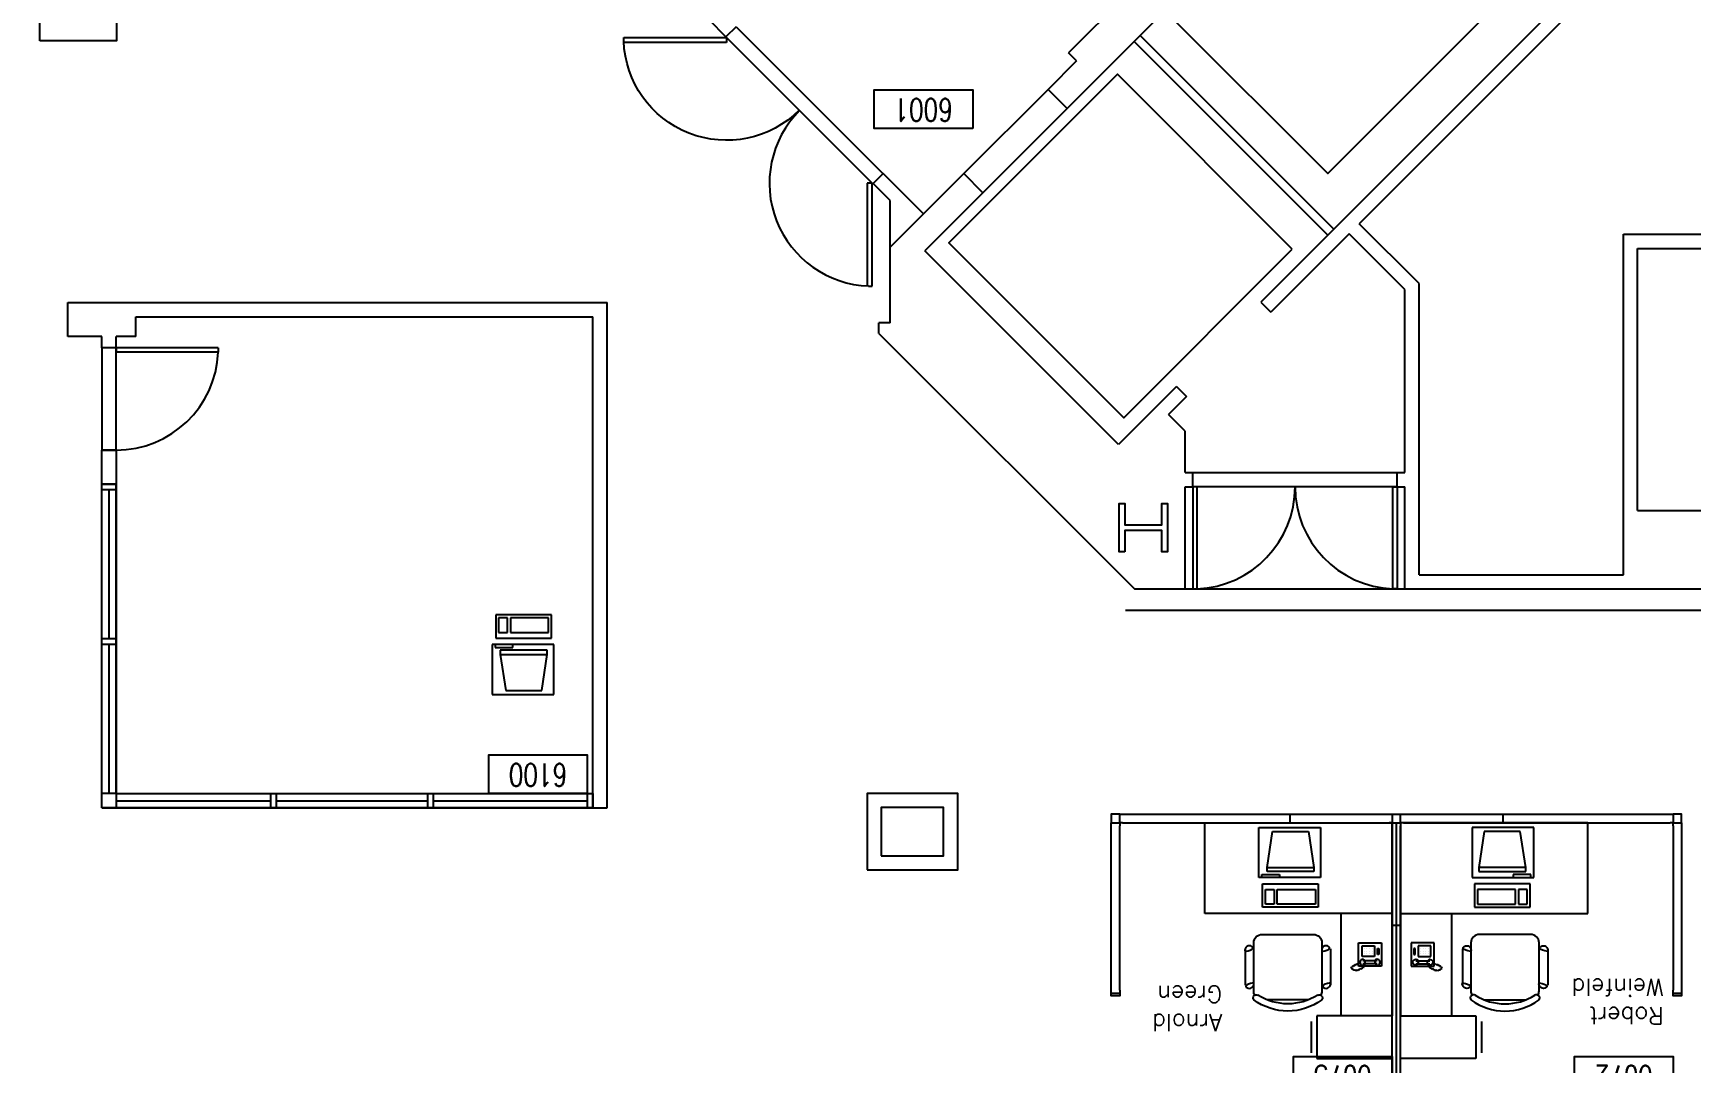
# Model space of a CAD drawing. Header units: millimetres. Extents: x 489553472 to 489553809, y 110504095 to 110504426.
# Drawn here: x 489553535.2 to 489553593.6, y 110504150.1 to 110504186.3 of the extents above; entities that cross this region are included whole.
import ezdxf
from ezdxf.enums import TextEntityAlignment as Align

# ---------------------------------------------------------------- set-up
doc = ezdxf.new("R2010")
doc.units = ezdxf.units.MM
for name, color, linetype in [('CHAIRS', 4, 'Continuous'), ('CPU', 6, 'Continuous'), ('DIM', 3, 'Continuous'), ('E-B-CORE', 30, 'Continuous'), ('E-B-ELEV', 112, 'Continuous'), ('E-B-FURR', 6, 'Continuous'), ('E-B-GLAZ', 72, 'Continuous'), ('E-C-HEAD', 5, 'Continuous'), ('E-F-DOOR', 3, 'Continuous'), ('E-S-COLM', 8, 'Continuous'), ('EMPLOYEE', 1, 'Continuous'), ('FURNITURE', 3, 'Continuous'), ('IDOORE', 2, 'Continuous'), ('PANELS_201', 6, 'Continuous'), ('PHONES', 4, 'Continuous'), ('RMNUM', 40, 'Continuous')]:
    doc.layers.add(name, color=color, linetype=linetype)
doc.styles.add('ARCHITXT', font='simplex.shx')
doc.styles.add('ROMANS', font='romans', dxfattribs={"width": 0.75, "height": 8})
doc.styles.get("Standard").update_dxf_attribs({"font": 'arial.ttf'})
doc.dimstyles.new('ISO-25', dxfattribs={"dimscale": 3, "dimtxt": 2.5, "dimasz": 2.5, "dimexe": 1.25, "dimexo": 0.625, "dimtad": 1, "dimdsep": 46, "dimtxsty": 'Standard', "dimcen": 2.5, "dimadec": 0, "dimazin": 0, "dimtfac": 1, "dimtmove": 0, "dimatfit": 3, "dimfxl": 0, "dimarcsym": 0})

# ---------------------------------------------------------------- blocks, each defined once
blk = doc.blocks.new('DOOR')
for p, q in [((23.430248, -26.001126), (23.430248, -62.225809)), ((25.177282, -26.001126), (23.430248, -26.001126)), ((25.177282, -62.225809), (25.177282, -26.001126)), ((23.902282, -62.225809), (25.177282, -62.225809))]:
    blk.add_line(p, q)
blk.add_arc((25.177282, -26.001126), 36.224684, 135, 267.984193)
blk = doc.blocks.new('DR-72P')
for points in [[(1.5, 0), (0, 0), (0, 36), (1.5, 36)], [(70.5, 0), (72, 0), (72, 36), (70.5, 36)]]:
    blk.add_lwpolyline(points, close=True)
for centre, start, end in [((0, 0), 0, 87.61406), ((72, 0), 92.38594, 180)]:
    blk.add_arc(centre, 36, start, end)
blk = doc.blocks.new('DR-36')
for p, q in [((0, 36), (0, 0)), ((0, 36), (1.5, 36)), ((1.5, 36), (1.5, 0)), ((0, 0), (1.5, 0))]:
    blk.add_line(p, q)
blk.add_arc((0, 0), 36, 0, 87.61406)
blk = doc.blocks.new('RMNUM')
at = {"layer": 'RMNUM'}
blk.add_lwpolyline([(-16.33354, 6.674702), (18.388073, 6.674702), (18.388073, -6.982766), (-16.33354, -6.982766), (-16.33354, 6.674702)], dxfattribs=at)
at = {"layer": 'RMNUM', "style": 'ROMANS', "width": 0.75}
blk.add_attdef('NUMBER', text='', height=8, dxfattribs=at).set_placement((1.027267, 0.114097), align=Align.MIDDLE_CENTER)
blk = doc.blocks.new('FC15X27A')
for p, q in [((7.53125, 0), (-7.53125, 0)), ((-7.53125, 0), (-7.53125, -26.5)), ((7.53125, -26.5), (7.53125, 0)), ((-7.53125, -26.5), (7.53125, -26.5)), ((-5.53125, -28.5), (5.53125, -28.5))]:
    blk.add_line(p, q)
blk = doc.blocks.new('RECTANG')
for p, q in [((1, 1), (0, 1)), ((0, 1), (0, 0)), ((1, 0), (1, 1)), ((0, 0), (1, 0))]:
    blk.add_line(p, q)
blk = doc.blocks.new('IBMAT', base_point=(61, 306))
for p, q in [((75, 307), (75, 306)), ((81, 307), (75, 307)), ((81, 306), (81, 307))]:
    blk.add_line(p, q)
at = {"xscale": 21, "yscale": 17, "zscale": 21}
blk.add_blockref('RECTANG', (61, 306), dxfattribs=at)
blk = doc.blocks.new('KEYBOARD', base_point=(60, 294))
for p, xscale, yscale, zscale in [((60, 294), 19, 8, 19), ((61, 295), 13, 5, 13), ((75, 295), 3, 5, 3)]:
    blk.add_blockref('RECTANG', p, dxfattribs=dict(xscale=xscale, yscale=yscale, zscale=zscale))
blk = doc.blocks.new('COMPUTER')
for p, q in [((-6.64, 16.23), (-8.5, 3.5)), ((6.08, 16.23), (-6.64, 16.23)), ((8, 3.5), (6.08, 16.23)), ((-8.5, 3.5), (-8.5, 2.04)), ((8, 3.5), (-8.5, 3.5)), ((-8.5, 2.04), (8, 2.04)), ((8, 2.04), (8, 3.5))]:
    blk.add_line(p, q)
at = {"xscale": 1.033846153846154, "yscale": 1.033846153846154, "zscale": 1.033846153846154}
for name, p in [('IBMAT', (-10.86, 0)), ('KEYBOARD', (-10.05, -10.5))]:
    blk.add_blockref(name, p, dxfattribs=at)
blk = doc.blocks.new('DESK2')
for p, q in [((33, 0), (-33, 0)), ((-33, 0), (-33, -68)), ((33, -32), (33, 0)), ((-33, -32), (33, -32)), ((-15, -68), (-15, -32)), ((-33, -68), (-15, -68))]:
    blk.add_line(p, q)
blk = doc.blocks.new('CHAIR7')
for p, q in [((20, 12), (3, 12)), ((5.12, 15.04), (17.88, 15.04)), ((0, 9), (0, -9)), ((23, -7.44), (23, 7.44)), ((3, -12), (20, -12)), ((5.12, -15), (17.88, -15))]:
    blk.add_line(p, q)
for centre, radius, start, end in [((3, 9), 3, 90, 180), ((5.56, 13.54), 1.56, 73.7398, 286.2602), ((17.44, 13.54), 1.56, 253.7398, 106.2602), ((20, 9), 3, 62.41556, 90), ((22.34, 11.12), 1.1, 53.30994, 212.02741), ((7, 0), 20, 323.1301, 36.8699), ((4.82, 0), 19.64, 327.57575, 32.42425), ((3, -9), 3, 180, 270), ((20, -9), 3, 270, 297.58444), ((22.34, -11.12), 1.1, 147.97259, 306.69006), ((5.56, -13.5), 1.56, 73.7398, 286.2602), ((17.44, -13.5), 1.56, 253.7398, 106.2602)]:
    blk.add_arc(centre, radius, start, end)
blk = doc.blocks.new('FNPHONE')
for p, q in [((-7.29, 6.54), (-7.29, 1.54)), ((-6.29, 6.54), (-6.29, 1.54)), ((-9.1, 0.22), (-9.7, 0.02)), ((-8.9, 0.62), (-9.5, 0.42)), ((-8.7, 1.02), (-9.3, 0.82)), ((-8.5, 1.42), (-9.1, 1.22)), ((-8.3, 1.82), (-8.9, 1.62)), ((-7.14, 0.56), (-7.5, -0.58)), ((-3.87, 4.85), (-3.87, 4.85)), ((-3.87, 3.91), (-3.87, 3.91)), ((-3.87, 2.97), (-3.87, 2.97)), ((-3.87, 2.03), (-3.87, 2.03)), ((-2.94, 4.85), (-2.94, 4.85)), ((-2.94, 3.91), (-2.94, 3.91)), ((-2.94, 2.97), (-2.94, 2.97)), ((-2.94, 2.03), (-2.94, 2.03)), ((-2, 4.85), (-2, 4.85)), ((-2, 3.91), (-2, 3.91)), ((-2, 2.97), (-2, 2.97)), ((-2, 2.03), (-2, 2.03)), ((-9.3, -0.18), (-9.9, -0.38)), ((-9.3, -0.58), (-9.9, -0.78)), ((-9.3, -0.98), (-9.9, -1.18)), ((-9.3, -1.38), (-9.9, -1.58)), ((-9.1, -1.78), (-9.7, -1.98)), ((-8.9, -2.18), (-9.5, -2.38)), ((-8.43, -2.46), (-9.03, -2.66)), ((-7.9, -1.98), (-8.5, -2.18)), ((-7.7, -1.58), (-8.3, -1.78)), ((-7.5, -1.18), (-8.1, -1.38)), ((-7.3, -0.78), (-7.9, -0.98))]:
    blk.add_line(p, q)
for centre, start, end in [((-6.79, 6.54), 298.49146, 241.50854), ((-6.79, 1.54), 118.49146, 61.50854)]:
    blk.add_arc(centre, 1.05, start, end)
for p, xscale, yscale, zscale in [((-8.21, 0), 8.20528234483245, 8.104073169521023, 8.20528234483245), ((-4.03, 6.72), 2.03125, 0.46875, 2.03125), ((-4.81, 1.25), 3.75, 4.375, 3.75)]:
    blk.add_blockref('RECTANG', p, dxfattribs=dict(xscale=xscale, yscale=yscale, zscale=zscale))
blk = doc.blocks.new('*D20')
at = {"layer": 'Defpoints', "color": 0, "transparency": 16777216}
for p in [(489553526.856, 110504401.545), (489553482.316, 110504115.512), (489553565.049, 110504115.512)]:
    blk.add_point(p, dxfattribs=at)
at = {"layer": 'DIM', "color": 0, "lineweight": -2, "transparency": 16777216}
for p, q in [((489553524.981, 110504401.545), (489553478.566, 110504401.545)), ((489553482.316, 110504394.045), (489553482.316, 110504123.012)), ((489553563.174, 110504115.512), (489553478.566, 110504115.512))]:
    blk.add_line(p, q, dxfattribs=at)
at = {"layer": 'DIM', "color": 0, "transparency": 16777216}
for points in [[(489553481.066, 110504394.045), (489553483.566, 110504394.045), (489553482.316, 110504401.545)], [(489553481.066, 110504123.012), (489553483.566, 110504123.012), (489553482.316, 110504115.512)]]:
    blk.add_solid(points, dxfattribs=at)
at = {"layer": 'DIM', "color": 0, "transparency": 16777216, "insert": (489553476.611, 110504258.529), "char_height": 7.5, "attachment_point": 5, "rotation": 90}
blk.add_mtext('288', dxfattribs=at)

msp = doc.modelspace()

# ---------------------------------------------------------------- linework, layer by layer
at = {"layer": 'E-B-CORE'}
for p, q in [((489553576.5786295, 110504188.6133255), (489553571.6475043, 110504183.6822003)), ((489553574.625247, 110504188.5691313), (489553571.6916985, 110504185.6355828)), ((489553590.8318794, 110504188.5123077), (489553581.9380035, 110504179.6184318)), ((489553559.0193827, 110504186.8123077), (489553559.6275452, 110504186.2044601)), ((489553559.9810986, 110504186.5580135), (489553559.6275452, 110504186.2044601)), ((489553588.4199418, 110504186.8074769), (489553578.4710848, 110504176.8586198)), ((489553571.9745412, 110504185.35274), (489553570.9757529, 110504184.3539517)), ((489553571.9745412, 110504185.35274), (489553571.6916985, 110504185.6355828)), ((489553571.6475043, 110504183.6822003), (489553570.9757529, 110504184.3539517)), ((489553565.1653773, 110504181.393999), (489553564.8118239, 110504181.0404456)), ((489553566.5907462, 110504179.9689451), (489553565.1653773, 110504181.393999)), ((489553568.0059044, 110504181.3841032), (489553565.4095394, 110504178.7877382)), ((489553568.6776558, 110504180.7123518), (489553568.0059044, 110504181.3841032)), ((489553565.4095394, 110504180.4430451), (489553564.8118239, 110504181.0404456)), ((489553568.6776558, 110504180.7123518), (489553566.6291416, 110504178.6638376)), ((489553565.4095394, 110504176.1235874), (489553565.4095394, 110504180.4430451)), ((489553584.0470394, 110504177.5093958), (489553581.9380035, 110504179.6184318)), ((489553581.5844501, 110504179.2648784), (489553578.8246381, 110504176.5050664)), ((489553583.5470394, 110504177.302289), (489553581.5844501, 110504179.2648784)), ((489553591.2470394, 110504179.2512904), (489553615.9985221, 110504179.2512904)), ((489553591.2470394, 110504167.2512904), (489553591.2470394, 110504179.2512904)), ((489553573.4527221, 110504171.8402572), (489553566.6291416, 110504178.6638376)), ((489553591.7470394, 110504178.7512904), (489553612.6956552, 110504178.7512904)), ((489553591.7470394, 110504169.5123077), (489553591.7470394, 110504178.7512904)), ((489553583.5470394, 110504170.8512904), (489553583.5470394, 110504177.302289)), ((489553584.0470394, 110504167.2512904), (489553584.0470394, 110504177.5093958)), ((489553578.4710848, 110504176.8586198), (489553578.8246381, 110504176.5050664)), ((489553565.4095394, 110504176.1235874), (489553565.0095394, 110504176.1235874)), ((489553565.0095394, 110504175.7574616), (489553565.0095394, 110504176.1235874)), ((489553565.0095394, 110504175.7574616), (489553574.0157106, 110504166.7512904)), ((489553575.5012363, 110504173.8887714), (489553573.4527221, 110504171.8402572)), ((489553575.5012363, 110504173.8887714), (489553575.8547897, 110504173.535218)), ((489553575.8547897, 110504173.535218), (489553575.220489, 110504172.9009173)), ((489553575.8095394, 110504172.311867), (489553575.220489, 110504172.9009173)), ((489553575.8095394, 110504170.8512904), (489553575.8095394, 110504172.311867)), ((489553575.8095394, 110504170.8512904), (489553576.0782894, 110504170.8512904)), ((489553576.0782894, 110504170.3512904), (489553576.0782894, 110504170.8512904)), ((489553583.2782894, 110504170.3512904), (489553583.2782894, 110504170.8512904)), ((489553583.2782894, 110504170.8512904), (489553583.5470394, 110504170.8512904)), ((489553575.8095394, 110504166.7512904), (489553575.8095394, 110504170.3512904)), ((489553575.8095394, 110504170.3512904), (489553576.0782894, 110504170.3512904)), ((489553583.2782894, 110504170.3512904), (489553583.5470394, 110504170.3512904)), ((489553583.5470394, 110504166.7512904), (489553583.5470394, 110504170.3512904)), ((489553591.7470394, 110504169.5123077), (489553608.7485221, 110504169.5123077)), ((489553584.0470394, 110504167.2512904), (489553591.2470394, 110504167.2512904)), ((489553574.0157106, 110504166.7512904), (489553575.8095394, 110504166.7512904)), ((489553583.5470394, 110504166.7512904), (489553609.0735221, 110504166.7512904))]:
    msp.add_line(p, q, dxfattribs=at)
at = {"layer": 'E-B-ELEV'}
for p, q in [((489553574.0070009, 110504186.0416969), (489553580.8305813, 110504179.2181164)), ((489553574.2191329, 110504186.2538289), (489553581.0427134, 110504179.4302485))]:
    msp.add_line(p, q, dxfattribs=at)
for points in [[(489553586.7701679, 110504187.3258799), (489553580.830471, 110504181.386183), (489553575.3738217, 110504186.8428322), (489553581.3135187, 110504192.7825292)], [(489553579.5811228, 110504178.7226212), (489553573.4173667, 110504184.8863773), (489553567.4776698, 110504178.9466803), (489553573.6414258, 110504172.7829243)]]:
    msp.add_lwpolyline(points, close=True, dxfattribs=at)
at = {"layer": 'E-B-FURR'}
for p, q in [((489553536.4394757, 110504176.842244), (489553555.4394757, 110504176.842244)), ((489553536.4394757, 110504175.642244), (489553536.4394757, 110504176.842244)), ((489553555.4394757, 110504159.042244), (489553555.4394757, 110504176.842244)), ((489553538.8394757, 110504176.342244), (489553554.9394757, 110504176.342244)), ((489553538.8394757, 110504175.642244), (489553538.8394757, 110504176.342244)), ((489553554.9394757, 110504159.042244), (489553554.9394757, 110504176.342244)), ((489553537.6394757, 110504175.642244), (489553536.4394757, 110504175.642244)), ((489553537.6394757, 110504175.242244), (489553537.6394757, 110504175.642244)), ((489553538.1394757, 110504175.242244), (489553538.1394757, 110504175.642244)), ((489553538.8394757, 110504175.642244), (489553538.1394757, 110504175.642244)), ((489553538.1394757, 110504175.242244), (489553537.6394757, 110504175.242244)), ((489553537.6394757, 110504170.442244), (489553537.6394757, 110504171.642244)), ((489553538.1394757, 110504171.642244), (489553537.6394757, 110504171.642244)), ((489553537.6394757, 110504170.442244), (489553537.6394757, 110504171.642244)), ((489553538.1394757, 110504171.642244), (489553538.1394757, 110504170.442244)), ((489553538.1394757, 110504171.642244), (489553538.1394757, 110504170.442244)), ((489553537.6394757, 110504159.042244), (489553537.6394757, 110504170.442244)), ((489553538.1394757, 110504159.542244), (489553538.1394757, 110504170.442244)), ((489553537.6394757, 110504159.042244), (489553554.9394757, 110504159.042244)), ((489553538.1394757, 110504159.542244), (489553554.9394757, 110504159.542244)), ((489553554.9394757, 110504159.042244), (489553555.4394757, 110504159.042244))]:
    msp.add_line(p, q, dxfattribs=at)
for points in [[(489553535.4485221, 110504186.0603155), (489553535.4485221, 110504189.2603155), (489553538.1485221, 110504189.2603155), (489553538.1485221, 110504186.0603155)], [(489553564.5965299, 110504156.8512904), (489553567.7965299, 110504156.8512904), (489553567.7965299, 110504159.5512904), (489553564.5965299, 110504159.5512904)], [(489553565.0965299, 110504157.3512904), (489553567.2965299, 110504157.3512904), (489553567.2965299, 110504159.0512904), (489553565.0965299, 110504159.0512904)]]:
    msp.add_lwpolyline(points, close=True, dxfattribs=at)
at = {"layer": 'E-B-GLAZ'}
for p, q in [((489553538.1394757, 110504170.442244), (489553537.6394757, 110504170.442244)), ((489553538.1394757, 110504170.442244), (489553537.6394757, 110504170.442244)), ((489553537.6394757, 110504170.442244), (489553538.1394757, 110504170.442244)), ((489553537.6394757, 110504170.442244), (489553538.1394757, 110504170.442244)), ((489553538.1394757, 110504170.242244), (489553537.6394757, 110504170.242244)), ((489553537.8894757, 110504164.992244), (489553537.8894757, 110504170.242244)), ((489553538.1394757, 110504164.992244), (489553537.6394757, 110504164.992244)), ((489553538.1394757, 110504164.792244), (489553537.6394757, 110504164.792244)), ((489553537.8894757, 110504159.542244), (489553537.8894757, 110504164.792244)), ((489553538.1394757, 110504159.542244), (489553537.6394757, 110504159.542244)), ((489553538.1394757, 110504159.542244), (489553538.1394757, 110504159.042244)), ((489553538.1394757, 110504159.292244), (489553543.572809, 110504159.292244)), ((489553543.572809, 110504159.542244), (489553543.572809, 110504159.042244)), ((489553543.772809, 110504159.542244), (489553543.772809, 110504159.042244)), ((489553543.772809, 110504159.292244), (489553549.1061423, 110504159.292244)), ((489553549.1061423, 110504159.542244), (489553549.1061423, 110504159.042244)), ((489553549.3061423, 110504159.542244), (489553549.3061423, 110504159.042244)), ((489553549.3061423, 110504159.292244), (489553554.7394757, 110504159.292244)), ((489553554.7394757, 110504159.542244), (489553554.7394757, 110504159.042244))]:
    msp.add_line(p, q, dxfattribs=at)
at = {"layer": 'E-C-HEAD'}
for p, q in [((489553559.9807626, 110504186.5583503), (489553565.1545942, 110504181.3838887)), ((489553559.6272092, 110504186.2047969), (489553564.8010408, 110504181.0303353)), ((489553570.9757529, 110504184.3539517), (489553568.0059044, 110504181.3841032)), ((489553571.6475043, 110504183.6822003), (489553568.6776558, 110504180.7123518)), ((489553537.6394757, 110504175.242244), (489553537.6394757, 110504171.642244)), ((489553538.1394757, 110504175.242244), (489553537.6394757, 110504175.242244)), ((489553538.1394757, 110504171.642244), (489553538.1394757, 110504175.242244)), ((489553537.6394757, 110504171.642244), (489553538.1394757, 110504171.642244)), ((489553576.0782894, 110504170.8512904), (489553583.2782894, 110504170.8512904)), ((489553537.6394757, 110504159.042244), (489553537.6394757, 110504170.442244)), ((489553538.1394757, 110504170.442244), (489553538.1394757, 110504159.542244)), ((489553583.2782894, 110504170.3512904), (489553576.0782894, 110504170.3512904)), ((489553575.8095394, 110504166.7512904), (489553583.5470394, 110504166.7512904)), ((489553573.7050504, 110504166.0012904), (489553642.5985221, 110504166.0012904)), ((489553554.9394757, 110504159.042244), (489553537.6394757, 110504159.042244)), ((489553538.1394757, 110504159.542244), (489553554.7394757, 110504159.542244)), ((489553554.7394757, 110504159.542244), (489553554.9394757, 110504159.542244)), ((489553554.9394757, 110504159.542244), (489553554.9394757, 110504159.042244))]:
    msp.add_line(p, q, dxfattribs=at)
at = {"layer": 'E-S-COLM'}
msp.add_lwpolyline([(489553573.6827245, 110504168.0573289), (489553573.4827245, 110504168.0573289), (489553573.4827245, 110504169.7573289), (489553573.6827245, 110504169.7573289), (489553573.6827245, 110504169.0073289), (489553574.9827245, 110504169.0073289), (489553574.9827245, 110504169.7573289), (489553575.1827245, 110504169.7573289), (489553575.1827245, 110504168.0573289), (489553574.9827245, 110504168.0573289), (489553574.9827245, 110504168.8073289), (489553573.6827245, 110504168.8073289)], close=True, dxfattribs=at)
at = {"layer": 'PANELS_201', "linetype": 'Continuous'}
for points in [[(489553573.4985221, 110504158.8124398), (489553573.1985221, 110504158.8124398), (489553573.1985221, 110504158.5124398)], [(489553573.1985221, 110504158.4124398), (489553573.1985221, 110504158.5124398), (489553573.4985221, 110504158.5124398), (489553573.4985221, 110504158.4124398)], [(489553573.5985221, 110504158.5124398), (489553573.4985221, 110504158.5124398), (489553573.4985221, 110504158.8124398), (489553573.5985221, 110504158.8124398)], [(489553573.5985221, 110504158.8124398), (489553579.3985221, 110504158.8124398)], [(489553573.5985221, 110504158.5124398), (489553579.3985221, 110504158.5124398)], [(489553579.3985221, 110504158.8124398), (489553579.5985221, 110504158.8124398)], [(489553579.3985221, 110504158.5124398), (489553579.5985221, 110504158.5124398)], [(489553579.4985221, 110504158.8124398), (489553579.4985221, 110504158.5124398)], [(489553579.5985221, 110504158.8124398), (489553582.9985221, 110504158.8124398)], [(489553579.5985221, 110504158.5124398), (489553582.9985221, 110504158.5124398)], [(489553582.9985221, 110504158.8124398), (489553583.0985221, 110504158.8124398), (489553583.0985221, 110504158.5124398), (489553582.9985221, 110504158.5124398)], [(489553583.0985221, 110504158.8124398), (489553583.3985221, 110504158.8124398)], [(489553583.0985221, 110504158.4124398), (489553583.0985221, 110504158.5124398), (489553583.3985221, 110504158.5124398), (489553583.3985221, 110504158.4124398)], [(489553583.2485221, 110504154.9124398), (489553583.2485221, 110504158.5124398)], [(489553583.4985221, 110504158.5124398), (489553583.3985221, 110504158.5124398), (489553583.3985221, 110504158.8124398), (489553583.4985221, 110504158.8124398)], [(489553583.4985221, 110504158.8124398), (489553586.8985221, 110504158.8124398)], [(489553583.4985221, 110504158.5124398), (489553586.8985221, 110504158.5124398)], [(489553586.8985221, 110504158.8124398), (489553587.0985221, 110504158.8124398)], [(489553586.8985221, 110504158.5124398), (489553587.0985221, 110504158.5124398)], [(489553586.9985221, 110504158.8124398), (489553586.9985221, 110504158.5124398)], [(489553587.0985221, 110504158.8124398), (489553592.8985221, 110504158.8124398)], [(489553587.0985221, 110504158.5124398), (489553592.8985221, 110504158.5124398)], [(489553592.8985221, 110504158.8124398), (489553592.9985221, 110504158.8124398), (489553592.9985221, 110504158.5124398), (489553592.8985221, 110504158.5124398)], [(489553593.2985221, 110504158.5124398), (489553593.2985221, 110504158.8124398), (489553592.9985221, 110504158.8124398)], [(489553592.9985221, 110504158.4124398), (489553592.9985221, 110504158.5124398), (489553593.2985221, 110504158.5124398), (489553593.2985221, 110504158.4124398)], [(489553573.1985221, 110504152.6124398), (489553573.1985221, 110504158.4124398)], [(489553573.4985221, 110504152.6124398), (489553573.4985221, 110504158.4124398)], [(489553583.0985221, 110504155.0124398), (489553583.0985221, 110504158.4124398)], [(489553583.3985221, 110504155.0124398), (489553583.3985221, 110504158.4124398)], [(489553592.9985221, 110504158.4124398), (489553592.9985221, 110504152.6124398)], [(489553593.2985221, 110504158.4124398), (489553593.2985221, 110504152.6124398)], [(489553583.0985221, 110504154.8124398), (489553583.0985221, 110504155.0124398)], [(489553583.3985221, 110504154.8124398), (489553583.3985221, 110504155.0124398)], [(489553583.0985221, 110504154.9124398), (489553583.3985221, 110504154.9124398)], [(489553583.0985221, 110504149.0124398), (489553583.0985221, 110504154.8124398)], [(489553583.2485221, 110504148.9124398), (489553583.2485221, 110504154.9124398)], [(489553583.3985221, 110504149.0124398), (489553583.3985221, 110504154.8124398)], [(489553573.4985221, 110504152.6124398), (489553573.4985221, 110504152.5124398), (489553573.4985221, 110504152.4124398), (489553573.1985221, 110504152.4124398), (489553573.1985221, 110504152.6124398)], [(489553593.2985221, 110504152.6124398), (489553593.2985221, 110504152.5124398), (489553593.2985221, 110504152.4124398), (489553592.9985221, 110504152.4124398), (489553592.9985221, 110504152.6124398)], [(489553573.1985221, 110504152.5124398), (489553573.4985221, 110504152.5124398)], [(489553592.9985221, 110504152.5124398), (489553593.2985221, 110504152.5124398)]]:
    msp.add_lwpolyline(points, dxfattribs=at)

# ---------------------------------------------------------------- block references
at = {"xscale": 0.1, "yscale": 0.1, "zscale": 0.1, "rotation": 180}
for p, values in [((489553566.692373, 110504183.6386645), {'NUMBER': '6001'}), ((489553553.1061216, 110504160.2097142), {'NUMBER': '6100'}), ((489553581.4651681, 110504149.57991), {'NUMBER': '6073'}), ((489553591.3651681, 110504149.57991), {'NUMBER': '6072'})]:
    msp.add_blockref('RMNUM', p, dxfattribs=at).add_auto_attribs(values)
at = {"layer": 'CHAIRS', "lineweight": -3, "yscale": 0.1, "zscale": 0.1}
for p, xscale, rotation in [((489553579.4218926, 110504154.5810197), -0.1, 90), ((489553587.0751516, 110504154.5810197), 0.1, 270)]:
    msp.add_blockref('CHAIR7', p, dxfattribs=dict(at, xscale=xscale, rotation=rotation))
at = {"layer": 'CPU', "lineweight": -3, "xscale": 0.1, "yscale": 0.1, "zscale": 0.1, "rotation": 180}
msp.add_blockref('COMPUTER', (489553552.4729306, 110504164.7937264), dxfattribs=at)
at = {"layer": 'CPU', "lineweight": -3, "yscale": 0.1, "zscale": 0.1}
for p, xscale in [((489553579.4927145, 110504156.5897216), -0.1), ((489553587.0043298, 110504156.5897216), 0.1)]:
    msp.add_blockref('COMPUTER', p, dxfattribs=dict(at, xscale=xscale))
at = {"layer": 'E-F-DOOR', "xscale": 0.1, "yscale": 0.1, "zscale": 0.1}
for name, p, rotation in [('DR-36', (489553538.1394757, 110504175.242244), 270), ('DR-72P', (489553583.2782894, 110504170.3512904), 180)]:
    msp.add_blockref(name, p, dxfattribs=dict(at, rotation=rotation))
at = {"layer": 'FURNITURE', "lineweight": -3, "yscale": 0.1, "zscale": 0.1}
for p, xscale in [((489553579.7985221, 110504158.5124398), -0.1), ((489553586.6985221, 110504158.5124398), 0.1)]:
    msp.add_blockref('DESK2', p, dxfattribs=dict(at, xscale=xscale))
for p, xscale, rotation in [((489553583.0985221, 110504150.9593148), 0.1, 270), ((489553583.3985221, 110504150.9593148), -0.1, 90)]:
    msp.add_blockref('FC15X27A', p, dxfattribs=dict(at, xscale=xscale, rotation=rotation))
at = {"layer": 'IDOORE', "xscale": -0.1, "yscale": 0.1, "zscale": 0.1, "rotation": 270}
msp.add_blockref('DOOR', (489553562.2452568, 110504183.6635354), dxfattribs=at)
at = {"layer": 'IDOORE', "xscale": 0.1, "yscale": 0.1, "zscale": 0.1}
msp.add_blockref('DOOR', (489553562.2629494, 110504183.6458428), dxfattribs=at)
at = {"layer": 'PHONES', "lineweight": -3, "yscale": 0.1, "zscale": 0.1}
for p, xscale, rotation in [((489553581.913058, 110504154.2794918), -0.1, 270), ((489553584.5839862, 110504154.2794918), 0.1, 89.99999999999999)]:
    msp.add_blockref('FNPHONE', p, dxfattribs=dict(at, xscale=xscale, rotation=rotation))

# ---------------------------------------------------------------- texts
at = {"layer": 'EMPLOYEE', "lineweight": -3, "char_height": 0.6, "attachment_point": 1, "rotation": 180, "style": 'ARCHITXT'}
for s, insert, width in [('\\A1;Arnold\\PGreen', (489553577.1106236, 110504151.1717199), 2.364802183), ('\\A1;Robert\\PWeinfeld', (489553592.6631182, 110504151.4139573), 3.190313779)]:
    msp.add_mtext(s, dxfattribs=dict(at, insert=insert, width=width))

# ---------------------------------------------------------------- dimensions: what is measured, and where the dimension line sits
at = {"layer": 'DIM'}
dim = msp.add_linear_dim(base=(489553482.3155131, 110504115.5123077), p1=(489553526.8561563, 110504401.5447334), p2=(489553565.0485221, 110504115.5123077), angle=90, text='288', dimstyle='ISO-25', dxfattribs=at)
dim.commit()
dim.dimension.update_dxf_attribs({"geometry": '*D20', "text_midpoint": (489553482.315513, 110504258.5285204), "dimtype": 160})

doc.saveas('drawing.dxf')
